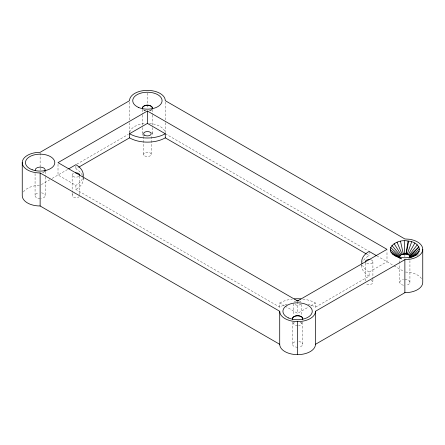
<?xml version="1.0" encoding="UTF-8"?>
<svg xmlns="http://www.w3.org/2000/svg" width="445" height="445" viewBox="0 0 445 445"><rect width="100%" height="100%" fill="white"/><g stroke="black" fill="none" stroke-linecap="round" stroke-linejoin="round"><path stroke-width="0.33" stroke-dasharray="2.23 1.67" d="M403.559 285.223A5.056 2.92 0 0 1 399.816 282.403L399.816 263.696M399.816 263.006L399.816 258.156M404.872 256.882L404.872 254.813M409.928 282.403L409.928 260.236M42.492 172.693L44.456 171.659M408.627 258.784L409.4 258.156M149.937 110.655L151.784 109.587L149.275 110.9M41.329 184.647L49.729 179.797M52.132 178.412L68.141 169.167M76.729 164.211L128.327 134.418M82.431 175.369A25.287 14.596 0 0 0 75.889 168.822L78.27 167.448M285.078 306.116L297.594 313.341L308.324 307.145M310.705 305.771L315.472 303.017L315.472 307.145A25.287 14.596 0 0 0 307.879 304.13M315.472 307.145L369.111 276.178L369.111 272.051L386.989 261.727L386.989 250.713M150.455 110.521L152.145 109.62M43.593 172.254L45.346 171.331M416.314 255.597L418.878 254.534M146.099 110.944L142.4 109.503M399.616 258.033L402.469 259.402L400.266 258.122M145.331 110.85L143.029 109.587L144.186 110.443M165.284 133.728L368.149 250.846M376.859 255.875L393.436 265.448M394.036 265.793L403.665 271.355M366.708 254.145L369.111 255.53A25.287 14.596 0 0 0 362.569 262.077M287.309 304.13A25.287 14.596 0 0 0 279.716 307.145L75.889 189.47L75.889 185.337L58.011 175.018L58.011 164.005M279.716 307.145L279.716 303.017L284.483 305.771M401.373 258.957L400.494 258.228M372.904 261.727L372.904 278.242M372.904 278.932L372.904 282.369M369.111 251.403L369.111 255.53M365.317 263.101L365.317 282.369M361.707 264.48L361.707 265.854M302.65 322.169L302.65 344.308A5.056 2.92 0 0 1 298.901 347.128M301.387 304.391L301.387 315.405M301.387 322.286L301.387 323.66M297.594 301.638L297.594 313.341M293.8 303.707L293.8 315.405M293.8 322.286L293.8 323.66M292.537 322.169L292.537 344.308M165.284 102.061L165.284 122.025M165.284 122.714L165.284 133.038M152.463 109.514L152.463 114.376M152.463 115.071L152.463 126.875M152.463 127.57L152.463 133.817M151.2 136.476L151.2 154.37M147.406 93.122L147.406 108.263M143.613 136.476L143.613 154.37M142.35 109.514L142.35 114.376M142.35 115.071L142.35 126.875M142.35 127.57L142.35 133.817M129.528 102.072L129.528 119.961M129.528 122.714L129.528 133.038M83.293 177.766L83.293 179.146M79.633 176.192L79.633 194.771M75.889 166.068L75.889 168.822M72.146 175.219L72.146 191.734M72.146 192.424L72.146 195.861M45.184 171.447L45.184 176.287M45.184 176.982L45.184 195.661A5.056 2.92 0 0 1 41.441 198.481M40.128 152.997L40.128 167.448M40.128 168.132L40.128 170.201M35.072 173.522L35.072 195.661M405.534 272.056A17.878 10.324 0 0 1 422.138 279.699M129.679 132.376A17.878 10.324 0 0 1 145.404 123.465M149.409 123.465A17.878 10.324 0 0 1 165.134 132.376M23.435 191.962A17.878 10.324 0 0 1 39.466 185.348M279.716 303.017A25.287 14.596 0 0 1 292.337 299.062M302.85 299.062A25.287 14.596 0 0 1 315.472 303.017M83.198 177.872A25.287 14.596 0 0 1 75.889 189.47M82.431 178.795A25.287 14.596 0 0 1 75.889 185.337M369.111 272.051A25.287 14.596 0 0 1 362.569 265.504M369.111 276.178A25.287 14.596 0 0 1 361.802 264.58M78.782 176.404A3.76 2.169 0 0 1 72.819 176.27A3.76 2.169 0 0 1 74.582 172.983M300.881 304.113A3.794 2.192 0 0 1 297.099 305.187A3.794 2.192 0 0 1 293.928 303.585M294.306 301.921A3.794 2.192 0 0 1 295.697 301.12M299.491 301.12A3.794 2.192 0 0 1 300.881 301.921M371.008 259.83A3.794 2.192 0 0 1 371.792 263.273A3.794 2.192 0 0 1 365.829 262.823M79.305 196.568A3.76 2.169 0 0 1 73.13 197.135A3.76 2.169 0 0 1 74.582 193.625M78.954 194.404A3.76 2.169 0 0 1 79.416 194.91M371.008 280.472A3.794 2.192 0 0 1 371.792 283.921A3.794 2.192 0 0 1 365.829 283.465M300.275 322.113A3.794 2.192 0 0 1 298.573 325.779M297.594 325.851A3.794 2.192 0 0 1 294.089 324.5A3.794 2.192 0 0 1 294.913 322.113M298.901 341.487A5.056 2.92 0 0 1 302.65 344.308M297.594 347.228A5.056 2.92 0 0 1 292.582 344.686A5.056 2.92 0 0 1 296.287 341.487M41.441 192.841A5.056 2.92 0 0 1 45.184 195.661M40.128 198.581A5.056 2.92 0 0 1 35.116 196.045A5.056 2.92 0 0 1 38.821 192.841M404.872 279.482A5.056 2.92 0 0 1 409.884 282.024A5.056 2.92 0 0 1 406.179 285.223M399.816 282.403A5.056 2.92 0 0 1 403.559 279.582M151.784 132.36A5.056 2.92 0 0 1 151.784 135.28M143.83 135.881A5.056 2.92 0 0 1 143.029 132.36M144.725 155.917A3.794 2.192 0 0 0 151.072 154.938A3.794 2.192 0 0 0 146.427 152.257A3.794 2.192 0 0 0 144.725 155.917"/><path stroke-width="0.67" d="M407.514 254.012L402.102 254.273L400.305 255.402L399.721 256.899L399.988 257.527M397.863 257.11C380.697 250.296 396.779 238.164 408.082 241.079C418.901 241.524 424.803 252.621 412.142 256.932M419.179 251.191L409.862 257.427C410.401 255.224 407.731 254.134 405.974 253.884L408.082 241.079M406.179 253.95L408.649 241.173M407.208 254.167L411.675 241.841M45.012 170.819L45.145 169.423L43.922 168.06C41.218 166.424 34.977 166.647 35.111 170.696M408.304 254.612L414.807 243.109M409.161 255.208L417.26 244.806M409.728 255.908L418.867 246.814M409.756 256.014L418.973 247.153M409.978 256.654L419.524 248.989M147.406 111.016L58.011 162.631L297.594 300.954L386.989 249.339L147.406 111.016L147.406 123.404L129.528 133.728L129.528 137.855L78.871 167.103M68.736 168.822L75.889 164.695A25.287 14.596 0 0 1 83.076 176.921M22.25 162.631A17.878 10.324 0 0 0 40.128 172.949L279.716 311.272A17.878 10.324 0 0 0 297.594 321.596A17.878 10.324 0 0 0 315.472 311.272L404.872 259.663A17.878 10.324 0 0 0 422.75 249.339A17.872 10.591 -1.7 0 0 417.51 241.952A17.878 10.324 0 0 0 409.5 239.277L404.872 238.954L165.284 100.687A17.878 10.324 0 0 0 152.034 90.724L147.406 90.368A17.878 10.324 0 0 0 129.528 100.692L40.128 152.307A17.878 10.324 0 0 0 22.25 162.631L22.25 195.661A17.878 10.324 0 0 0 40.128 205.985L279.716 344.308A17.878 10.324 0 0 0 297.594 354.632A17.878 10.324 0 0 0 315.472 344.308L404.872 292.693A17.878 10.324 0 0 0 422.75 282.369L422.75 249.339M410.529 257.499L417.861 253.266M411.58 257.11L415.658 255.074M402.341 254.24L405.974 253.884M412.715 256.492C406.953 258.406 400.433 258.239 394.932 255.564M392.479 253.867L398.792 257.399M147.406 123.404L165.284 133.728L165.284 137.855L366.107 253.795M376.264 255.53L369.111 251.403A25.287 14.596 0 0 0 361.924 263.629M390.871 251.864L399.382 257.299M390.215 249.684L399.721 256.899M390.56 247.487L399.844 256.131M391.878 245.412L400.305 255.402M394.086 243.604L401.079 254.768M397.023 242.186L402.102 254.273M400.494 241.257L403.32 253.95M404.271 240.879L404.639 253.817M404.872 259.663L404.872 292.693M315.472 311.272L315.472 344.308M297.594 321.596L297.594 354.632M279.716 311.272L279.716 344.308M40.128 172.949L40.128 205.985M165.284 133.728A25.287 14.596 0 0 1 129.528 133.728M165.284 137.855A25.287 14.596 0 0 1 129.528 137.855M75.539 172.855A3.76 2.169 0 0 1 79.594 175.38M294.295 298.868A25.287 14.596 0 0 1 300.892 298.868M296.615 300.903A3.794 2.192 0 0 1 298.573 300.903M365.451 262.294A3.794 2.192 0 0 1 370.095 259.613M292.71 319.46A5.056 2.92 0 0 1 297.594 315.789A5.056 2.92 0 0 1 302.478 319.46M292.398 319.082A5.234 3.02 0 0 1 297.633 315.683A5.234 3.02 0 0 1 302.778 319.121M142.35 108.124L142.522 108.88L142.317 107.673C144.263 104.375 149.681 104.447 152.207 107.045L152.29 108.88L152.529 107.801C150.738 104.369 145.281 104.469 142.689 106.928L142.35 108.124M144.725 135.274A3.794 2.192 0 0 0 151.072 134.29A3.794 2.192 0 0 0 146.427 131.609A3.794 2.192 0 0 0 144.725 135.274M138.234 107.301A14.663 8.466 0 0 0 161.902 101.977A14.663 8.466 0 0 0 142.083 92.805A14.663 8.466 0 0 0 138.234 107.301M32.224 169.762A14.663 8.466 0 0 0 54.78 163.015A14.663 8.466 0 0 0 33.386 155.11A14.663 8.466 0 0 0 32.224 169.762M288.582 317.953A14.663 8.466 0 0 0 312.117 312.44A14.663 8.466 0 0 0 292.081 303.429A14.663 8.466 0 0 0 288.582 317.953"/></g></svg>
